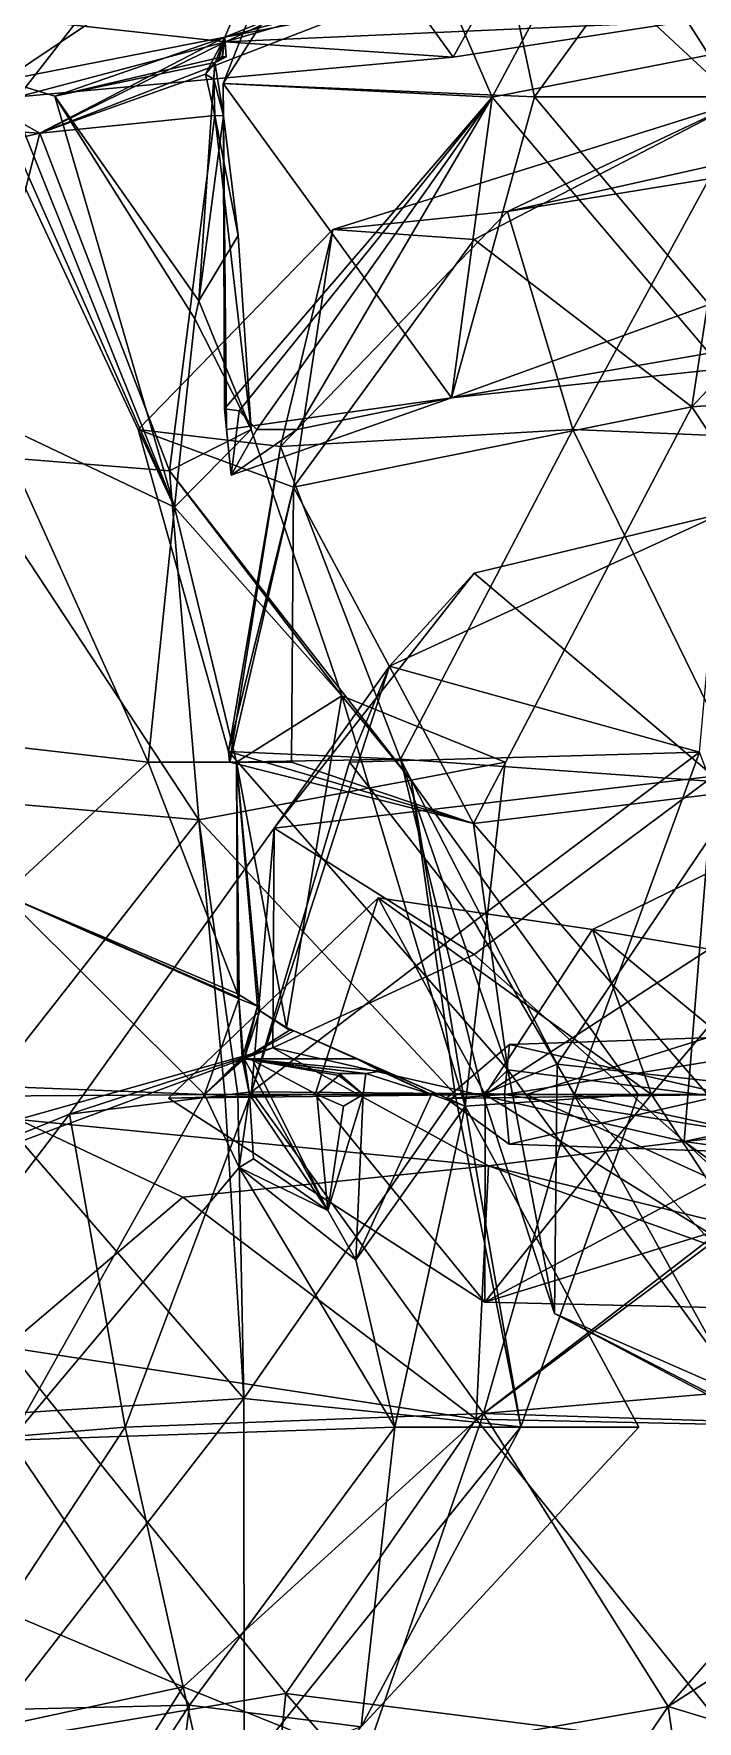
# Model space of a CAD drawing. Extents: x 290083 to 295691, y 4553739 to 4561622.
# Drawn here: x 294092.4 to 294127.9, y 4558748.6 to 4558839 of the extents above; entities that cross this region are included whole.
import ezdxf

# ---------------------------------------------------------------- set-up
doc = ezdxf.new("R2010")
doc.units = 0
doc.layers.add('Au_ppm_Pref_-_0_3', color=7, linetype='CONTINUOUS')

msp = doc.modelspace()

# ---------------------------------------------------------------- linework, layer by layer
at = {"layer": 'Au_ppm_Pref_-_0_3'}
for points in [[(294127.813, 4558855.951, 1818.089), (294116.929, 4558835.642, 1817.664), (294109.245, 4558853.467, 1814.664)], [(294127.813, 4558855.951, 1818.089), (294139.341, 4558839.997, 1816.542), (294116.929, 4558835.642, 1817.664)], [(294090.967, 4558855.494, 1848.152), (294090.736, 4558836.528, 1853.363), (294105.982, 4558846.768, 1852.067)], [(294109.245, 4558853.467, 1814.664), (294102.512, 4558836.366, 1811.247), (294114.941, 4558855.716, 1810.536)], [(294114.941, 4558855.716, 1810.536), (294102.512, 4558836.366, 1811.247), (294119.211, 4558835.649, 1807.083)], [(294124.636, 4558855.5, 1875.827), (294114.854, 4558837.779, 1876.643), (294104.416, 4558852.248, 1878.793)], [(294127.246, 4558839.696, 1870.162), (294114.854, 4558837.779, 1876.643), (294124.636, 4558855.5, 1875.827)], [(294128.569, 4558848.583, 1807.183), (294114.941, 4558855.716, 1810.536), (294119.211, 4558835.649, 1807.083)], [(294130.154, 4558835.361, 1835.746), (294139.22, 4558852.34, 1834.204), (294117.628, 4558855.087, 1835.942)], [(294121.482, 4558843.445, 1841.191), (294130.154, 4558835.361, 1835.746), (294117.628, 4558855.087, 1835.942)], [(294089.347, 4558854.696, 1881.874), (294089.247, 4558835.72, 1888.361), (294095.714, 4558853.467, 1888.705)], [(294089.347, 4558854.696, 1881.874), (294104.416, 4558852.248, 1878.793), (294091.531, 4558835.647, 1876.872)], [(294089.247, 4558835.72, 1888.361), (294091.491, 4558853.467, 1891.496), (294095.714, 4558853.467, 1888.705)], [(294116.929, 4558835.642, 1817.664), (294102.512, 4558836.366, 1811.247), (294109.245, 4558853.467, 1814.664)], [(294114.854, 4558837.779, 1876.643), (294091.531, 4558835.647, 1876.872), (294104.416, 4558852.248, 1878.793)], [(294128.569, 4558848.583, 1807.183), (294119.211, 4558835.649, 1807.083), (294136.099, 4558835.649, 1807.945)], [(294102.601, 4558838.843, 1858.86), (294105.982, 4558846.768, 1852.067), (294090.736, 4558836.528, 1853.363)], [(294102.601, 4558838.843, 1858.86), (294115.97, 4558844.266, 1855.942), (294105.982, 4558846.768, 1852.067)], [(294102.601, 4558838.843, 1858.86), (294126.134, 4558843.416, 1857.567), (294115.97, 4558844.266, 1855.942)], [(294127.246, 4558839.696, 1870.162), (294115.97, 4558844.861, 1868.019), (294102.651, 4558838.598, 1870.866)], [(294102.651, 4558838.598, 1870.866), (294115.97, 4558844.861, 1868.019), (294113.916, 4558841.916, 1863.827)], [(294102.601, 4558838.843, 1858.86), (294113.916, 4558841.916, 1863.827), (294126.134, 4558843.416, 1857.567)], [(294130.059, 4558842.285, 1847.097), (294139.111, 4558834.279, 1842.466), (294121.482, 4558843.445, 1841.191)], [(294121.482, 4558843.445, 1841.191), (294139.111, 4558834.279, 1842.466), (294130.154, 4558835.361, 1835.746)], [(294102.601, 4558838.843, 1858.86), (294092.684, 4558833.703, 1865.367), (294113.916, 4558841.916, 1863.827)], [(294113.916, 4558841.916, 1863.827), (294092.684, 4558833.703, 1865.367), (294102.651, 4558838.598, 1870.866)], [(294064.292, 4558835.396, 1865.461), (294079.439, 4558841.169, 1871.041), (294092.684, 4558833.703, 1865.367)], [(294079.439, 4558841.169, 1871.041), (294091.531, 4558835.647, 1876.872), (294102.651, 4558838.598, 1870.866)], [(294092.684, 4558833.703, 1865.367), (294079.439, 4558841.169, 1871.041), (294102.651, 4558838.598, 1870.866)], [(294127.246, 4558839.696, 1870.162), (294102.651, 4558838.598, 1870.866), (294114.854, 4558837.779, 1876.643)], [(294128.569, 4558821.926, 1816.068), (294116.929, 4558835.642, 1817.664), (294139.341, 4558839.997, 1816.542)], [(294102.601, 4558838.843, 1858.86), (294090.736, 4558836.528, 1853.363), (294093.499, 4558835.684, 1854.457)], [(294102.601, 4558838.843, 1858.86), (294101.575, 4558836.863, 1859.751), (294092.684, 4558833.703, 1865.367)], [(294102.601, 4558838.843, 1858.86), (294093.499, 4558835.684, 1854.457), (294102.489, 4558837.788, 1858.668)], [(294102.601, 4558838.843, 1858.86), (294102.105, 4558837.503, 1859.348), (294101.575, 4558836.863, 1859.751)], [(294102.601, 4558838.843, 1858.86), (294102.243, 4558837.571, 1859.258), (294102.105, 4558837.503, 1859.348)], [(294102.601, 4558838.843, 1858.86), (294102.452, 4558837.672, 1859.122), (294102.243, 4558837.571, 1859.258)], [(294102.671, 4558837.805, 1858.867), (294102.452, 4558837.672, 1859.122), (294102.601, 4558838.843, 1858.86)], [(294102.601, 4558838.843, 1858.86), (294102.489, 4558837.788, 1858.668), (294102.671, 4558837.805, 1858.867)], [(294102.651, 4558838.598, 1870.866), (294091.531, 4558835.647, 1876.872), (294114.854, 4558837.779, 1876.643)], [(294102.065, 4558837.494, 1859.328), (294102.489, 4558837.788, 1858.668), (294093.499, 4558835.684, 1854.457)], [(294102.065, 4558837.494, 1859.328), (294093.499, 4558835.684, 1854.457), (294101.214, 4558824.732, 1856.429)], [(294102.065, 4558837.494, 1859.328), (294101.214, 4558824.732, 1856.429), (294102.531, 4558834.634, 1859.282)], [(294101.575, 4558836.863, 1859.751), (294102.105, 4558837.503, 1859.348), (294102.065, 4558837.494, 1859.328)], [(294102.065, 4558837.494, 1859.328), (294102.01, 4558836.601, 1859.539), (294101.575, 4558836.863, 1859.751)], [(294102.01, 4558836.601, 1859.539), (294102.065, 4558837.494, 1859.328), (294102.531, 4558834.634, 1859.282)], [(294102.489, 4558837.788, 1858.668), (294102.065, 4558837.494, 1859.328), (294102.452, 4558837.672, 1859.122)], [(294102.065, 4558837.494, 1859.328), (294102.243, 4558837.571, 1859.258), (294102.452, 4558837.672, 1859.122)], [(294102.065, 4558837.494, 1859.328), (294102.139, 4558837.506, 1859.328), (294102.243, 4558837.571, 1859.258)], [(294102.065, 4558837.494, 1859.328), (294102.105, 4558837.503, 1859.348), (294102.139, 4558837.506, 1859.328)], [(294102.105, 4558837.503, 1859.348), (294102.243, 4558837.571, 1859.258), (294102.139, 4558837.506, 1859.328)], [(294102.489, 4558837.788, 1858.668), (294102.452, 4558837.672, 1859.122), (294102.671, 4558837.805, 1858.867)], [(294099.917, 4558813.668, 1854.298), (294090.736, 4558836.528, 1853.363), (294091.421, 4558832.89, 1852.823)], [(294093.499, 4558835.684, 1854.457), (294090.736, 4558836.528, 1853.363), (294099.917, 4558813.668, 1854.298)], [(294101.575, 4558836.863, 1859.751), (294102.066, 4558834.655, 1859.799), (294092.684, 4558833.703, 1865.367)], [(294101.575, 4558836.863, 1859.751), (294102.01, 4558836.601, 1859.539), (294102.066, 4558834.655, 1859.799)], [(294102.066, 4558834.655, 1859.799), (294102.01, 4558836.601, 1859.539), (294102.531, 4558834.634, 1859.282)], [(294114.752, 4558819.529, 1812.278), (294102.512, 4558836.366, 1811.247), (294102.691, 4558817.831, 1817.113)], [(294114.752, 4558819.529, 1812.278), (294119.211, 4558835.649, 1807.083), (294102.512, 4558836.366, 1811.247)], [(294116.929, 4558835.642, 1817.664), (294102.585, 4558818.942, 1817.433), (294102.512, 4558836.366, 1811.247)], [(294102.585, 4558818.942, 1817.433), (294102.691, 4558817.831, 1817.113), (294102.512, 4558836.366, 1811.247)], [(294064.292, 4558835.396, 1865.461), (294092.684, 4558833.703, 1865.367), (294078.172, 4558830.365, 1869.126)], [(294100.994, 4558823.764, 1856.127), (294093.499, 4558835.684, 1854.457), (294099.917, 4558813.668, 1854.298)], [(294101.214, 4558824.732, 1856.429), (294093.499, 4558835.684, 1854.457), (294100.994, 4558823.764, 1856.127)], [(294102.585, 4558818.942, 1817.433), (294116.929, 4558835.642, 1817.664), (294103.371, 4558818.838, 1817.769)], [(294104.327, 4558817.831, 1817.884), (294103.371, 4558818.838, 1817.769), (294116.929, 4558835.642, 1817.664)], [(294104.327, 4558817.831, 1817.884), (294116.929, 4558835.642, 1817.664), (294106.485, 4558817.831, 1817.433)], [(294114.752, 4558819.529, 1812.278), (294106.485, 4558817.831, 1817.433), (294116.929, 4558835.642, 1817.664)], [(294117.766, 4558829.509, 1839.991), (294108.397, 4558828.54, 1835.251), (294130.154, 4558835.361, 1835.746)], [(294130.154, 4558835.361, 1835.746), (294108.397, 4558828.54, 1835.251), (294115.97, 4558828.011, 1831.858)], [(294114.752, 4558819.529, 1812.278), (294128.569, 4558824.523, 1807.785), (294119.211, 4558835.649, 1807.083)], [(294114.752, 4558819.529, 1812.278), (294116.929, 4558835.642, 1817.664), (294128.569, 4558821.926, 1816.068)], [(294130.154, 4558835.361, 1835.746), (294115.97, 4558828.011, 1831.858), (294127.634, 4558819.04, 1829.28)], [(294130.154, 4558835.361, 1835.746), (294139.111, 4558834.279, 1842.466), (294117.766, 4558829.509, 1839.991)], [(294136.099, 4558835.649, 1807.945), (294119.211, 4558835.649, 1807.083), (294128.569, 4558824.523, 1807.785)], [(294130.154, 4558835.361, 1835.746), (294127.634, 4558819.04, 1829.28), (294141.168, 4558833.445, 1830.047)], [(294099.634, 4558815.614, 1864.069), (294092.684, 4558833.703, 1865.367), (294102.066, 4558834.655, 1859.799)], [(294099.634, 4558815.614, 1864.069), (294102.066, 4558834.655, 1859.799), (294104.01, 4558817.831, 1859.009)], [(294103.314, 4558828.215, 1858.935), (294102.531, 4558834.634, 1859.282), (294101.214, 4558824.732, 1856.429)], [(294103.314, 4558828.215, 1858.935), (294102.066, 4558834.655, 1859.799), (294102.531, 4558834.634, 1859.282)], [(294104.01, 4558817.831, 1859.009), (294102.066, 4558834.655, 1859.799), (294103.314, 4558828.215, 1858.935)], [(294128.569, 4558831.257, 1845.666), (294117.766, 4558829.509, 1839.991), (294139.111, 4558834.279, 1842.466)], [(294078.172, 4558830.365, 1869.126), (294092.684, 4558833.703, 1865.367), (294088.284, 4558816.522, 1869.278)], [(294099.634, 4558815.614, 1864.069), (294088.284, 4558816.522, 1869.278), (294092.684, 4558833.703, 1865.367)], [(294099.917, 4558813.668, 1854.298), (294090.654, 4558833.465, 1852.324), (294090.249, 4558818.252, 1847.162)], [(294099.917, 4558813.668, 1854.298), (294091.421, 4558832.89, 1852.823), (294090.654, 4558833.465, 1852.324)], [(294141.168, 4558833.445, 1830.047), (294127.634, 4558819.04, 1829.28), (294153.257, 4558820.916, 1827.828)], [(294128.569, 4558831.257, 1845.666), (294121.266, 4558817.831, 1844.633), (294117.766, 4558829.509, 1839.991)], [(294128.569, 4558831.257, 1845.666), (294141.599, 4558816.965, 1845.612), (294121.266, 4558817.831, 1844.633)], [(294105.598, 4558816.918, 1840.861), (294117.766, 4558829.509, 1839.991), (294121.266, 4558817.831, 1844.633)], [(294117.766, 4558829.509, 1839.991), (294105.598, 4558816.918, 1840.861), (294108.397, 4558828.54, 1835.251)], [(294105.598, 4558816.918, 1840.861), (294097.965, 4558817.831, 1835.251), (294108.397, 4558828.54, 1835.251)], [(294108.397, 4558828.54, 1835.251), (294097.965, 4558817.831, 1835.251), (294106.285, 4558814.746, 1829.658)], [(294101.214, 4558824.732, 1856.429), (294104.01, 4558817.831, 1859.009), (294103.314, 4558828.215, 1858.935)], [(294115.97, 4558828.011, 1831.858), (294108.397, 4558828.54, 1835.251), (294106.285, 4558814.746, 1829.658)], [(294106.285, 4558814.746, 1829.658), (294127.634, 4558819.04, 1829.28), (294115.97, 4558828.011, 1831.858)], [(294100.994, 4558823.764, 1856.127), (294104.01, 4558817.831, 1859.009), (294101.214, 4558824.732, 1856.429)], [(294114.752, 4558819.529, 1812.278), (294138.194, 4558822.036, 1811.494), (294128.569, 4558824.523, 1807.785)], [(294104.01, 4558817.831, 1859.009), (294100.994, 4558823.764, 1856.127), (294099.917, 4558813.668, 1854.298)], [(294114.752, 4558819.529, 1812.278), (294128.569, 4558821.926, 1816.068), (294138.194, 4558822.036, 1811.494)], [(294153.257, 4558820.916, 1827.828), (294127.634, 4558819.04, 1829.28), (294140.458, 4558799.718, 1828.287)], [(294102.585, 4558818.942, 1817.433), (294103.371, 4558818.838, 1817.769), (294102.949, 4558815.389, 1817.736)], [(294102.585, 4558818.942, 1817.433), (294102.949, 4558815.389, 1817.736), (294102.691, 4558817.831, 1817.113)], [(294114.752, 4558819.529, 1812.278), (294102.691, 4558817.831, 1817.113), (294102.949, 4558815.389, 1817.736)], [(294114.752, 4558819.529, 1812.278), (294102.949, 4558815.389, 1817.736), (294106.485, 4558817.831, 1817.433)], [(294104.327, 4558817.831, 1817.884), (294102.949, 4558815.389, 1817.736), (294103.371, 4558818.838, 1817.769)], [(294115.927, 4558796.72, 1828.505), (294127.634, 4558819.04, 1829.28), (294106.285, 4558814.746, 1829.658)], [(294127.634, 4558819.04, 1829.28), (294115.927, 4558796.72, 1828.505), (294140.458, 4558799.718, 1828.287)], [(294090.249, 4558818.252, 1847.162), (294077.033, 4558802.469, 1848.262), (294098.5, 4558800.013, 1849.426)], [(294099.917, 4558813.668, 1854.298), (294090.249, 4558818.252, 1847.162), (294098.5, 4558800.013, 1849.426)], [(294105.598, 4558816.918, 1840.861), (294102.802, 4558800.586, 1835.071), (294097.965, 4558817.831, 1835.251)], [(294106.285, 4558814.746, 1829.658), (294097.965, 4558817.831, 1835.251), (294102.802, 4558800.586, 1835.071)], [(294099.634, 4558815.614, 1864.069), (294104.01, 4558817.831, 1859.009), (294108.881, 4558803.557, 1857.593)], [(294108.881, 4558803.557, 1857.593), (294104.01, 4558817.831, 1859.009), (294099.917, 4558813.668, 1854.298)], [(294104.327, 4558817.831, 1817.884), (294106.485, 4558817.831, 1817.433), (294102.949, 4558815.389, 1817.736)], [(294105.598, 4558816.918, 1840.861), (294121.266, 4558817.831, 1844.633), (294112.024, 4558800.163, 1843.101)], [(294130.555, 4558798.85, 1846.462), (294112.024, 4558800.163, 1843.101), (294121.266, 4558817.831, 1844.633)], [(294130.555, 4558798.85, 1846.462), (294121.266, 4558817.831, 1844.633), (294141.599, 4558816.965, 1845.612)], [(294088.284, 4558816.522, 1869.278), (294101.219, 4558796.925, 1870.635), (294079.353, 4558798.797, 1870.343)], [(294088.284, 4558816.522, 1869.278), (294099.634, 4558815.614, 1864.069), (294101.219, 4558796.925, 1870.635)], [(294105.598, 4558816.918, 1840.861), (294102.856, 4558800.013, 1841.191), (294102.802, 4558800.586, 1835.071)], [(294112.024, 4558800.163, 1843.101), (294102.856, 4558800.013, 1841.191), (294105.598, 4558816.918, 1840.861)], [(294108.881, 4558803.557, 1857.593), (294112.602, 4558799.044, 1864.263), (294099.634, 4558815.614, 1864.069)], [(294099.634, 4558815.614, 1864.069), (294112.602, 4558799.044, 1864.263), (294101.219, 4558796.925, 1870.635)], [(294102.87, 4558800.013, 1829.312), (294106.285, 4558814.746, 1829.658), (294102.802, 4558800.586, 1835.071)], [(294106.285, 4558814.746, 1829.658), (294102.87, 4558800.013, 1829.312), (294106.181, 4558800.013, 1824.697)], [(294115.927, 4558796.72, 1828.505), (294106.285, 4558814.746, 1829.658), (294106.181, 4558800.013, 1824.697)], [(294099.917, 4558813.668, 1854.298), (294098.5, 4558800.013, 1849.426), (294103.227, 4558800.013, 1853.069)], [(294099.917, 4558813.668, 1854.298), (294103.227, 4558800.013, 1853.069), (294108.881, 4558803.557, 1857.593)], [(294129.208, 4558813.32, 1876.013), (294115.97, 4558810.132, 1880.2), (294111.439, 4558805.154, 1876.1)], [(294129.208, 4558813.32, 1876.013), (294111.439, 4558805.154, 1876.1), (294128.046, 4558800.542, 1870.746)], [(294129.208, 4558813.32, 1876.013), (294128.794, 4558799.26, 1882.086), (294115.97, 4558810.132, 1880.2)], [(294105.251, 4558796.477, 1883.058), (294115.97, 4558810.132, 1880.2), (294128.794, 4558799.26, 1882.086)], [(294105.251, 4558796.477, 1883.058), (294111.439, 4558805.154, 1876.1), (294115.97, 4558810.132, 1880.2)], [(294104.036, 4558782.346, 1876.954), (294111.439, 4558805.154, 1876.1), (294105.251, 4558796.477, 1883.058)], [(294104.036, 4558782.346, 1876.954), (294109.29, 4558800.013, 1873.678), (294111.439, 4558805.154, 1876.1)], [(294109.29, 4558800.013, 1873.678), (294128.046, 4558800.542, 1870.746), (294111.439, 4558805.154, 1876.1)], [(294105.914, 4558785.792, 1853.069), (294108.881, 4558803.557, 1857.593), (294103.227, 4558800.013, 1853.069)], [(294115.488, 4558781.583, 1859.116), (294108.881, 4558803.557, 1857.593), (294105.914, 4558785.792, 1853.069)], [(294115.488, 4558781.583, 1859.116), (294117.637, 4558800.013, 1859.009), (294108.881, 4558803.557, 1857.593)], [(294108.881, 4558803.557, 1857.593), (294117.637, 4558800.013, 1859.009), (294112.602, 4558799.044, 1864.263)], [(294098.5, 4558800.013, 1849.426), (294077.033, 4558802.469, 1848.262), (294090.771, 4558792.901, 1850.699)], [(294090.771, 4558792.901, 1850.699), (294103.291, 4558787.587, 1851.309), (294098.5, 4558800.013, 1849.426)], [(294103.291, 4558787.587, 1851.309), (294103.227, 4558800.013, 1853.069), (294098.5, 4558800.013, 1849.426)], [(294117.776, 4558783.516, 1835.862), (294102.802, 4558800.586, 1835.071), (294112.024, 4558800.163, 1843.101)], [(294117.776, 4558783.516, 1835.862), (294115.927, 4558796.72, 1828.505), (294102.802, 4558800.586, 1835.071)], [(294102.856, 4558800.013, 1841.191), (294112.024, 4558800.163, 1843.101), (294102.802, 4558800.586, 1835.071)], [(294115.927, 4558796.72, 1828.505), (294102.87, 4558800.013, 1829.312), (294102.802, 4558800.586, 1835.071)], [(294102.87, 4558800.013, 1829.312), (294115.927, 4558796.72, 1828.505), (294106.181, 4558800.013, 1824.697)], [(294103.227, 4558800.013, 1853.069), (294103.291, 4558787.587, 1851.309), (294103.369, 4558787.539, 1851.362)], [(294104.363, 4558786.926, 1852.039), (294104.482, 4558786.687, 1852.096), (294103.227, 4558800.013, 1853.069)], [(294103.369, 4558787.539, 1851.362), (294104.363, 4558786.926, 1852.039), (294103.227, 4558800.013, 1853.069)], [(294105.914, 4558785.792, 1853.069), (294103.227, 4558800.013, 1853.069), (294104.482, 4558786.687, 1852.096)], [(294104.036, 4558782.346, 1876.954), (294115.97, 4558791.461, 1873.976), (294109.29, 4558800.013, 1873.678)], [(294115.97, 4558791.461, 1873.976), (294128.046, 4558800.542, 1870.746), (294109.29, 4558800.013, 1873.678)], [(294120.413, 4558783.819, 1846.101), (294112.024, 4558800.163, 1843.101), (294130.555, 4558798.85, 1846.462)], [(294120.413, 4558783.819, 1846.101), (294116.434, 4558782.195, 1841.191), (294112.024, 4558800.163, 1843.101)], [(294117.776, 4558783.516, 1835.862), (294112.024, 4558800.163, 1843.101), (294116.434, 4558782.195, 1841.191)], [(294115.488, 4558781.583, 1859.116), (294112.602, 4558799.044, 1864.263), (294117.637, 4558800.013, 1859.009)], [(294121.35, 4558782.195, 1873.423), (294128.046, 4558800.542, 1870.746), (294115.97, 4558791.461, 1873.976)], [(294121.35, 4558782.195, 1873.423), (294136.27, 4558778.935, 1869.848), (294128.046, 4558800.542, 1870.746)], [(294114.947, 4558782.195, 1870.405), (294101.219, 4558796.925, 1870.635), (294112.602, 4558799.044, 1864.263)], [(294105.251, 4558796.477, 1883.058), (294128.794, 4558799.26, 1882.086), (294115.97, 4558789.699, 1885.267)], [(294115.488, 4558781.583, 1859.116), (294124.768, 4558782.195, 1864.948), (294112.602, 4558799.044, 1864.263)], [(294114.947, 4558782.195, 1870.405), (294112.602, 4558799.044, 1864.263), (294124.768, 4558782.195, 1864.948)], [(294140.458, 4558799.718, 1828.287), (294115.927, 4558796.72, 1828.505), (294128.527, 4558782.145, 1829.309)], [(294128.794, 4558799.26, 1882.086), (294127.221, 4558779.684, 1888.123), (294115.97, 4558789.699, 1885.267)], [(294122.317, 4558791.036, 1924.341), (294139.868, 4558799.61, 1924.323), (294128.569, 4558785.885, 1925.571)], [(294128.569, 4558789.991, 1921.742), (294139.868, 4558799.61, 1924.323), (294122.317, 4558791.036, 1924.341)], [(294128.794, 4558799.26, 1882.086), (294139.023, 4558782.195, 1882.766), (294127.221, 4558779.684, 1888.123)], [(294079.353, 4558798.797, 1870.343), (294101.219, 4558796.925, 1870.635), (294089.579, 4558782.115, 1872.683)], [(294120.413, 4558783.819, 1846.101), (294130.555, 4558798.85, 1846.462), (294135.184, 4558782.195, 1849.951)], [(294101.219, 4558796.925, 1870.635), (294102.602, 4558782.195, 1876.464), (294089.579, 4558782.115, 1872.683)], [(294105.251, 4558796.477, 1883.058), (294094.279, 4558781.15, 1883.546), (294104.036, 4558782.346, 1876.954)], [(294094.279, 4558781.15, 1883.546), (294105.251, 4558796.477, 1883.058), (294105.18, 4558784.704, 1889.398)], [(294101.219, 4558796.925, 1870.635), (294103.306, 4558782.195, 1870.887), (294102.602, 4558782.195, 1876.464)], [(294114.947, 4558782.195, 1870.405), (294103.306, 4558782.195, 1870.887), (294101.219, 4558796.925, 1870.635)], [(294105.251, 4558796.477, 1883.058), (294115.97, 4558789.699, 1885.267), (294105.18, 4558784.704, 1889.398)], [(294117.776, 4558783.516, 1835.862), (294128.527, 4558782.145, 1829.309), (294115.927, 4558796.72, 1828.505)], [(294077.981, 4558783.132, 1851.079), (294101.523, 4558782.195, 1852.198), (294090.771, 4558792.901, 1850.699)], [(294090.771, 4558792.901, 1850.699), (294103.336, 4558787.396, 1851.339), (294103.291, 4558787.587, 1851.309)], [(294090.771, 4558792.901, 1850.699), (294103.352, 4558787.327, 1851.349), (294103.336, 4558787.396, 1851.339)], [(294101.523, 4558782.195, 1852.198), (294103.352, 4558787.327, 1851.349), (294090.771, 4558792.901, 1850.699)], [(294110.831, 4558792.746, 1924.341), (294107.451, 4558782.195, 1926.265), (294099.592, 4558782, 1924.141)], [(294110.831, 4558792.746, 1924.341), (294099.592, 4558782, 1924.141), (294116.555, 4558782.195, 1920.789)], [(294110.831, 4558792.746, 1924.341), (294125.479, 4558782.195, 1925.798), (294107.451, 4558782.195, 1926.265)], [(294110.831, 4558792.746, 1924.341), (294122.317, 4558791.036, 1924.341), (294125.479, 4558782.195, 1925.798)], [(294122.317, 4558791.036, 1924.341), (294110.831, 4558792.746, 1924.341), (294116.555, 4558782.195, 1920.789)], [(294104.036, 4558782.346, 1876.954), (294121.35, 4558782.195, 1873.423), (294115.97, 4558791.461, 1873.976)], [(294128.569, 4558789.991, 1921.742), (294122.317, 4558791.036, 1924.341), (294116.555, 4558782.195, 1920.789)], [(294128.569, 4558785.885, 1925.571), (294125.479, 4558782.195, 1925.798), (294122.317, 4558791.036, 1924.341)], [(294134.327, 4558782.195, 1921.627), (294128.569, 4558789.991, 1921.742), (294116.555, 4558782.195, 1920.789)], [(294115.97, 4558789.699, 1885.267), (294127.221, 4558779.684, 1888.123), (294105.18, 4558784.704, 1889.398)], [(294101.523, 4558782.195, 1852.198), (294103.533, 4558784.183, 1851.523), (294103.352, 4558787.327, 1851.349)], [(294103.336, 4558787.396, 1851.339), (294103.369, 4558787.539, 1851.362), (294103.291, 4558787.587, 1851.309)], [(294103.336, 4558787.396, 1851.339), (294103.352, 4558787.327, 1851.349), (294103.369, 4558787.539, 1851.362)], [(294103.352, 4558787.327, 1851.349), (294104.363, 4558786.926, 1852.039), (294103.369, 4558787.539, 1851.362)], [(294103.352, 4558787.327, 1851.349), (294103.533, 4558784.183, 1851.523), (294103.59, 4558784.332, 1851.497)], [(294103.352, 4558787.327, 1851.349), (294103.59, 4558784.332, 1851.497), (294104.363, 4558786.926, 1852.039)], [(294118.777, 4558782.195, 1859.009), (294137.094, 4558787.957, 1859.009), (294135.727, 4558782.195, 1861.573)], [(294118.777, 4558782.195, 1859.009), (294135.151, 4558782.195, 1856.172), (294137.094, 4558787.957, 1859.009)], [(294103.59, 4558784.332, 1851.497), (294103.645, 4558784.115, 1851.533), (294104.363, 4558786.926, 1852.039)], [(294104.482, 4558786.687, 1852.096), (294104.363, 4558786.926, 1852.039), (294103.645, 4558784.115, 1851.533)], [(294106.081, 4558785.646, 1852.942), (294104.482, 4558786.687, 1852.096), (294103.645, 4558784.115, 1851.533)], [(294104.482, 4558786.687, 1852.096), (294106.081, 4558785.646, 1852.942), (294105.914, 4558785.792, 1853.069)], [(294106.313, 4558785.607, 1853.069), (294106.081, 4558785.646, 1852.942), (294103.645, 4558784.115, 1851.533)], [(294109.672, 4558784.119, 1854.875), (294106.313, 4558785.607, 1853.069), (294103.645, 4558784.115, 1851.533)], [(294105.914, 4558785.792, 1853.069), (294106.081, 4558785.646, 1852.942), (294106.313, 4558785.607, 1853.069)], [(294105.914, 4558785.792, 1853.069), (294106.313, 4558785.607, 1853.069), (294109.672, 4558784.119, 1854.875)], [(294105.914, 4558785.792, 1853.069), (294109.672, 4558784.119, 1854.875), (294115.488, 4558781.583, 1859.116)], [(294117.605, 4558782.195, 1812.265), (294117.868, 4558784.88, 1811.494), (294138.769, 4558785.587, 1811.494)], [(294117.605, 4558782.195, 1812.265), (294138.769, 4558785.587, 1811.494), (294139.088, 4558782.195, 1812.475)], [(294129.502, 4558782.195, 1806.998), (294138.769, 4558785.587, 1811.494), (294117.868, 4558784.88, 1811.494)], [(294128.569, 4558785.885, 1925.571), (294131.801, 4558782.195, 1925.865), (294125.479, 4558782.195, 1925.798)], [(294080.148, 4558775.406, 1890.037), (294105.18, 4558784.704, 1889.398), (294091.546, 4558780.856, 1894.385)], [(294105.18, 4558784.704, 1889.398), (294080.148, 4558775.406, 1890.037), (294094.279, 4558781.15, 1883.546)], [(294105.18, 4558784.704, 1889.398), (294116.738, 4558778.383, 1894.318), (294091.546, 4558780.856, 1894.385)], [(294116.738, 4558778.383, 1894.318), (294105.18, 4558784.704, 1889.398), (294127.221, 4558779.684, 1888.123)], [(294129.502, 4558782.195, 1806.998), (294117.868, 4558784.88, 1811.494), (294114.463, 4558781.988, 1811.282)], [(294117.605, 4558782.195, 1812.265), (294114.463, 4558781.988, 1811.282), (294117.868, 4558784.88, 1811.494)], [(294103.527, 4558784.097, 1851.53), (294103.533, 4558784.183, 1851.523), (294101.523, 4558782.195, 1852.198)], [(294101.523, 4558782.195, 1852.198), (294103.553, 4558784.016, 1851.529), (294103.527, 4558784.097, 1851.53)], [(294103.924, 4558782.195, 1851.558), (294103.553, 4558784.016, 1851.529), (294101.523, 4558782.195, 1852.198)], [(294103.527, 4558784.097, 1851.53), (294103.645, 4558784.115, 1851.533), (294103.533, 4558784.183, 1851.523)], [(294103.553, 4558784.016, 1851.529), (294103.645, 4558784.115, 1851.533), (294103.527, 4558784.097, 1851.53)], [(294103.533, 4558784.183, 1851.523), (294103.645, 4558784.115, 1851.533), (294103.59, 4558784.332, 1851.497)], [(294103.645, 4558784.115, 1851.533), (294103.553, 4558784.016, 1851.529), (294103.594, 4558783.963, 1851.522)], [(294103.924, 4558782.195, 1851.558), (294103.594, 4558783.963, 1851.522), (294103.553, 4558784.016, 1851.529)], [(294103.924, 4558782.195, 1851.558), (294103.645, 4558784.115, 1851.533), (294103.594, 4558783.963, 1851.522)], [(294109.672, 4558784.119, 1854.875), (294103.645, 4558784.115, 1851.533), (294110.96, 4558783.455, 1853.069)], [(294108.132, 4558775.987, 1852.245), (294103.645, 4558784.115, 1851.533), (294103.924, 4558782.195, 1851.558)], [(294103.645, 4558784.115, 1851.533), (294108.132, 4558775.987, 1852.245), (294104.086, 4558784.032, 1851.386)], [(294110.172, 4558783.33, 1852.161), (294103.645, 4558784.115, 1851.533), (294104.086, 4558784.032, 1851.386)], [(294110.96, 4558783.455, 1853.069), (294103.645, 4558784.115, 1851.533), (294110.172, 4558783.33, 1852.161)], [(294108.712, 4558783.22, 1850.21), (294104.086, 4558784.032, 1851.386), (294107.536, 4558782.195, 1850.595)], [(294107.536, 4558782.195, 1850.595), (294104.086, 4558784.032, 1851.386), (294108.132, 4558775.987, 1852.245)], [(294110.172, 4558783.33, 1852.161), (294104.086, 4558784.032, 1851.386), (294108.73, 4558783.33, 1850.922)], [(294104.086, 4558784.032, 1851.386), (294108.712, 4558783.22, 1850.21), (294108.73, 4558783.33, 1850.922)], [(294109.672, 4558784.119, 1854.875), (294110.96, 4558783.455, 1853.069), (294113.682, 4558782.195, 1853.069)], [(294109.672, 4558784.119, 1854.875), (294113.682, 4558782.195, 1853.069), (294115.488, 4558781.583, 1859.116)], [(294120.413, 4558783.819, 1846.101), (294120.274, 4558770.464, 1841.191), (294116.434, 4558782.195, 1841.191)], [(294120.413, 4558783.819, 1846.101), (294130.844, 4558765.042, 1846.839), (294120.274, 4558770.464, 1841.191)], [(294120.413, 4558783.819, 1846.101), (294135.184, 4558782.195, 1849.951), (294130.844, 4558765.042, 1846.839)], [(294091.111, 4558763.683, 1850.899), (294101.523, 4558782.195, 1852.198), (294077.981, 4558783.132, 1851.079)], [(294107.536, 4558782.195, 1850.595), (294110.028, 4558782.195, 1849.931), (294108.712, 4558783.22, 1850.21)], [(294108.712, 4558783.22, 1850.21), (294110.028, 4558782.195, 1849.931), (294108.73, 4558783.33, 1850.922)], [(294110.172, 4558783.33, 1852.161), (294108.73, 4558783.33, 1850.922), (294110.028, 4558782.195, 1849.931)], [(294110.172, 4558783.33, 1852.161), (294110.028, 4558782.195, 1849.931), (294113.682, 4558782.195, 1853.069)], [(294110.96, 4558783.455, 1853.069), (294110.172, 4558783.33, 1852.161), (294113.682, 4558782.195, 1853.069)], [(294117.776, 4558783.516, 1835.862), (294116.434, 4558782.195, 1841.191), (294120.274, 4558770.464, 1841.191)], [(294117.776, 4558783.516, 1835.862), (294120.274, 4558770.464, 1841.191), (294130.584, 4558765.952, 1836.271)], [(294117.776, 4558783.516, 1835.862), (294130.584, 4558765.952, 1836.271), (294128.527, 4558782.145, 1829.309)], [(294089.579, 4558782.115, 1872.683), (294103.623, 4558765.916, 1870.185), (294078.174, 4558764.286, 1870.944)], [(294103.623, 4558765.916, 1870.185), (294089.579, 4558782.115, 1872.683), (294102.602, 4558782.195, 1876.464)], [(294101.523, 4558782.195, 1852.198), (294091.111, 4558763.683, 1850.899), (294103.371, 4558778.289, 1851.767)], [(294097.264, 4558764.377, 1879.887), (294104.036, 4558782.346, 1876.954), (294094.279, 4558781.15, 1883.546)], [(294097.264, 4558764.377, 1879.887), (294116.478, 4558765.1, 1877.593), (294104.036, 4558782.346, 1876.954)], [(294116.541, 4558771.066, 1924.341), (294099.592, 4558782, 1924.141), (294107.451, 4558782.195, 1926.265)], [(294116.541, 4558771.066, 1924.341), (294116.555, 4558782.195, 1920.789), (294099.592, 4558782, 1924.141)], [(294103.924, 4558782.195, 1851.558), (294101.523, 4558782.195, 1852.198), (294103.371, 4558778.289, 1851.767)], [(294103.306, 4558782.195, 1870.887), (294103.623, 4558765.916, 1870.185), (294102.602, 4558782.195, 1876.464)], [(294103.623, 4558765.916, 1870.185), (294103.306, 4558782.195, 1870.887), (294114.947, 4558782.195, 1870.405)], [(294104.149, 4558778.746, 1851.553), (294103.924, 4558782.195, 1851.558), (294103.371, 4558778.289, 1851.767)], [(294114.947, 4558782.195, 1870.405), (294118.473, 4558764.388, 1865.302), (294103.623, 4558765.916, 1870.185)], [(294104.149, 4558778.746, 1851.553), (294108.132, 4558775.987, 1852.245), (294103.924, 4558782.195, 1851.558)], [(294116.478, 4558765.1, 1877.593), (294121.35, 4558782.195, 1873.423), (294104.036, 4558782.346, 1876.954)], [(294116.541, 4558771.066, 1924.341), (294107.451, 4558782.195, 1926.265), (294125.479, 4558782.195, 1925.798)], [(294108.972, 4558781.575, 1850.222), (294110.028, 4558782.195, 1849.931), (294107.536, 4558782.195, 1850.595)], [(294108.972, 4558781.575, 1850.222), (294107.536, 4558782.195, 1850.595), (294108.132, 4558775.987, 1852.245)], [(294110.028, 4558782.195, 1849.931), (294108.972, 4558781.575, 1850.222), (294108.132, 4558775.987, 1852.245)], [(294110.028, 4558782.195, 1849.931), (294108.132, 4558775.987, 1852.245), (294109.627, 4558773.347, 1853.069)], [(294110.028, 4558782.195, 1849.931), (294109.627, 4558773.347, 1853.069), (294113.682, 4558782.195, 1853.069)], [(294115.488, 4558781.583, 1859.116), (294113.682, 4558782.195, 1853.069), (294109.627, 4558773.347, 1853.069)], [(294129.502, 4558782.195, 1806.998), (294114.463, 4558781.988, 1811.282), (294117.851, 4558779.534, 1811.494)], [(294117.605, 4558782.195, 1812.265), (294117.851, 4558779.534, 1811.494), (294114.463, 4558781.988, 1811.282)], [(294114.947, 4558782.195, 1870.405), (294124.768, 4558782.195, 1864.948), (294118.473, 4558764.388, 1865.302)], [(294115.488, 4558781.583, 1859.116), (294118.473, 4558764.388, 1865.302), (294124.768, 4558782.195, 1864.948)], [(294116.478, 4558765.1, 1877.593), (294128.569, 4558774.43, 1874.238), (294121.35, 4558782.195, 1873.423)], [(294116.541, 4558771.066, 1924.341), (294125.479, 4558782.195, 1925.798), (294128.569, 4558777.479, 1925.913)], [(294116.541, 4558771.066, 1924.341), (294128.569, 4558774.771, 1921.867), (294116.555, 4558782.195, 1920.789)], [(294134.327, 4558782.195, 1921.627), (294116.555, 4558782.195, 1920.789), (294128.569, 4558774.771, 1921.867)], [(294117.605, 4558782.195, 1812.265), (294139.088, 4558782.195, 1812.475), (294138.79, 4558778.831, 1811.494)], [(294117.605, 4558782.195, 1812.265), (294138.79, 4558778.831, 1811.494), (294117.851, 4558779.534, 1811.494)], [(294129.502, 4558782.195, 1806.998), (294117.851, 4558779.534, 1811.494), (294138.79, 4558778.831, 1811.494)], [(294118.777, 4558782.195, 1859.009), (294135.727, 4558782.195, 1861.573), (294135.71, 4558774.475, 1859.009)], [(294118.777, 4558782.195, 1859.009), (294135.71, 4558774.475, 1859.009), (294135.151, 4558782.195, 1856.172)], [(294121.35, 4558782.195, 1873.423), (294128.569, 4558774.43, 1874.238), (294136.27, 4558778.935, 1869.848)], [(294131.801, 4558782.195, 1925.865), (294128.569, 4558777.479, 1925.913), (294125.479, 4558782.195, 1925.798)], [(294127.221, 4558779.684, 1888.123), (294139.023, 4558782.195, 1882.766), (294140.383, 4558781.084, 1882.766)], [(294080.148, 4558775.406, 1890.037), (294080.424, 4558762.99, 1883.041), (294094.279, 4558781.15, 1883.546)], [(294080.424, 4558762.99, 1883.041), (294097.264, 4558764.377, 1879.887), (294094.279, 4558781.15, 1883.546)], [(294100.36, 4558776.705, 1900.173), (294090.892, 4558768.664, 1902.07), (294091.546, 4558780.856, 1894.385)], [(294116.738, 4558778.383, 1894.318), (294100.36, 4558776.705, 1900.173), (294091.546, 4558780.856, 1894.385)], [(294115.488, 4558781.583, 1859.116), (294109.627, 4558773.347, 1853.069), (294111.711, 4558764.377, 1853.347)], [(294115.488, 4558781.583, 1859.116), (294111.711, 4558764.377, 1853.347), (294124.803, 4558764.377, 1859.009)], [(294115.488, 4558781.583, 1859.116), (294124.803, 4558764.377, 1859.009), (294118.473, 4558764.388, 1865.302)], [(294127.221, 4558779.684, 1888.123), (294140.383, 4558781.084, 1882.766), (294141.168, 4558777.73, 1884.254)], [(294116.738, 4558778.383, 1894.318), (294127.221, 4558779.684, 1888.123), (294135.272, 4558773.855, 1894.645)], [(294127.221, 4558779.684, 1888.123), (294141.168, 4558777.73, 1884.254), (294142.81, 4558765.324, 1889.018)], [(294127.221, 4558779.684, 1888.123), (294142.81, 4558765.324, 1889.018), (294135.272, 4558773.855, 1894.645)], [(294111.711, 4558764.377, 1853.347), (294103.371, 4558778.289, 1851.767), (294091.111, 4558763.683, 1850.899)], [(294116.738, 4558778.383, 1894.318), (294116.083, 4558764.807, 1900.666), (294100.36, 4558776.705, 1900.173)], [(294108.132, 4558775.987, 1852.245), (294104.149, 4558778.746, 1851.553), (294103.371, 4558778.289, 1851.767)], [(294103.371, 4558778.289, 1851.767), (294109.627, 4558773.347, 1853.069), (294108.132, 4558775.987, 1852.245)], [(294111.711, 4558764.377, 1853.347), (294109.627, 4558773.347, 1853.069), (294103.371, 4558778.289, 1851.767)], [(294116.738, 4558778.383, 1894.318), (294128.569, 4558774.149, 1897.902), (294116.083, 4558764.807, 1900.666)], [(294116.738, 4558778.383, 1894.318), (294135.272, 4558773.855, 1894.645), (294128.569, 4558774.149, 1897.902)], [(294140.259, 4558770.516, 1924.341), (294116.541, 4558771.066, 1924.341), (294128.569, 4558777.479, 1925.913)], [(294090.892, 4558768.664, 1902.07), (294100.36, 4558776.705, 1900.173), (294116.083, 4558764.807, 1900.666)], [(294116.541, 4558771.066, 1924.341), (294140.259, 4558770.516, 1924.341), (294128.569, 4558774.771, 1921.867)], [(294136.199, 4558764.377, 1898.241), (294116.083, 4558764.807, 1900.666), (294128.569, 4558774.149, 1897.902)], [(294116.478, 4558765.1, 1877.593), (294139.25, 4558767.089, 1876.827), (294128.569, 4558774.43, 1874.238)], [(294130.844, 4558765.042, 1846.839), (294131.782, 4558764.377, 1841.191), (294120.274, 4558770.464, 1841.191)], [(294130.584, 4558765.952, 1836.271), (294120.274, 4558770.464, 1841.191), (294131.782, 4558764.377, 1841.191)], [(294091.515, 4558747.699, 1904.558), (294090.892, 4558768.664, 1902.07), (294105.878, 4558750.111, 1902.95)], [(294090.892, 4558768.664, 1902.07), (294116.083, 4558764.807, 1900.666), (294105.878, 4558750.111, 1902.95)], [(294116.478, 4558765.1, 1877.593), (294139.48, 4558764.377, 1877.623), (294139.25, 4558767.089, 1876.827)], [(294089.047, 4558747.143, 1869.88), (294078.174, 4558764.286, 1870.944), (294103.623, 4558765.916, 1870.185)], [(294103.623, 4558765.916, 1870.185), (294103.65, 4558745.991, 1865.507), (294089.047, 4558747.143, 1869.88)], [(294118.473, 4558764.388, 1865.302), (294103.65, 4558745.991, 1865.507), (294103.623, 4558765.916, 1870.185)], [(294100.372, 4558750.462, 1879.541), (294116.478, 4558765.1, 1877.593), (294097.264, 4558764.377, 1879.887)], [(294100.372, 4558750.462, 1879.541), (294110.087, 4558746.559, 1879.993), (294116.478, 4558765.1, 1877.593)], [(294130.337, 4558747.012, 1901.628), (294105.878, 4558750.111, 1902.95), (294116.083, 4558764.807, 1900.666)], [(294126.365, 4558749.412, 1878.817), (294116.478, 4558765.1, 1877.593), (294110.087, 4558746.559, 1879.993)], [(294130.337, 4558747.012, 1901.628), (294116.083, 4558764.807, 1900.666), (294136.199, 4558764.377, 1898.241)], [(294126.365, 4558749.412, 1878.817), (294139.48, 4558764.377, 1877.623), (294116.478, 4558765.1, 1877.593)], [(294077.163, 4558748.921, 1853.524), (294100.716, 4558749.481, 1853.847), (294091.111, 4558763.683, 1850.899)], [(294080.424, 4558762.99, 1883.041), (294090.771, 4558754.519, 1880.113), (294097.264, 4558764.377, 1879.887)], [(294097.264, 4558764.377, 1879.887), (294090.771, 4558754.519, 1880.113), (294100.372, 4558750.462, 1879.541)], [(294100.716, 4558749.481, 1853.847), (294111.711, 4558764.377, 1853.347), (294091.111, 4558763.683, 1850.899)], [(294109.918, 4558748.318, 1859.009), (294111.711, 4558764.377, 1853.347), (294100.716, 4558749.481, 1853.847)], [(294109.918, 4558748.318, 1859.009), (294103.65, 4558745.991, 1865.507), (294118.473, 4558764.388, 1865.302)], [(294109.918, 4558748.318, 1859.009), (294118.473, 4558764.388, 1865.302), (294124.803, 4558764.377, 1859.009)], [(294109.918, 4558748.318, 1859.009), (294124.803, 4558764.377, 1859.009), (294111.711, 4558764.377, 1853.347)], [(294126.365, 4558749.412, 1878.817), (294141.168, 4558758.886, 1878.657), (294139.48, 4558764.377, 1877.623)], [(294126.365, 4558749.412, 1878.817), (294135.821, 4558746.559, 1880.245), (294141.168, 4558758.886, 1878.657)], [(294082.237, 4558746.559, 1878.743), (294100.372, 4558750.462, 1879.541), (294090.771, 4558754.519, 1880.113)], [(294082.237, 4558746.559, 1878.743), (294087.278, 4558729.809, 1878.266), (294100.372, 4558750.462, 1879.541)], [(294087.278, 4558729.809, 1878.266), (294103.371, 4558737.091, 1879.982), (294100.372, 4558750.462, 1879.541)], [(294103.716, 4558729.183, 1904.318), (294091.515, 4558747.699, 1904.558), (294105.878, 4558750.111, 1902.95)], [(294103.371, 4558737.091, 1879.982), (294110.087, 4558746.559, 1879.993), (294100.372, 4558750.462, 1879.541)], [(294105.878, 4558750.111, 1902.95), (294115.97, 4558738.543, 1903.851), (294103.716, 4558729.183, 1904.318)], [(294130.337, 4558747.012, 1901.628), (294115.97, 4558738.543, 1903.851), (294105.878, 4558750.111, 1902.95)], [(294077.163, 4558748.921, 1853.524), (294090.771, 4558734.157, 1854.875), (294100.716, 4558749.481, 1853.847)], [(294098.905, 4558735.057, 1859.009), (294100.716, 4558749.481, 1853.847), (294090.771, 4558734.157, 1854.875)], [(294109.918, 4558748.318, 1859.009), (294100.716, 4558749.481, 1853.847), (294098.905, 4558735.057, 1859.009)], [(294126.365, 4558749.412, 1878.817), (294110.087, 4558746.559, 1879.993), (294114.126, 4558731.361, 1878.569)], [(294128.569, 4558734.191, 1880.949), (294126.365, 4558749.412, 1878.817), (294114.126, 4558731.361, 1878.569)], [(294128.569, 4558734.191, 1880.949), (294135.821, 4558746.559, 1880.245), (294126.365, 4558749.412, 1878.817)]]:
    msp.add_3dface(points, dxfattribs=at)

doc.saveas('drawing.dxf')
